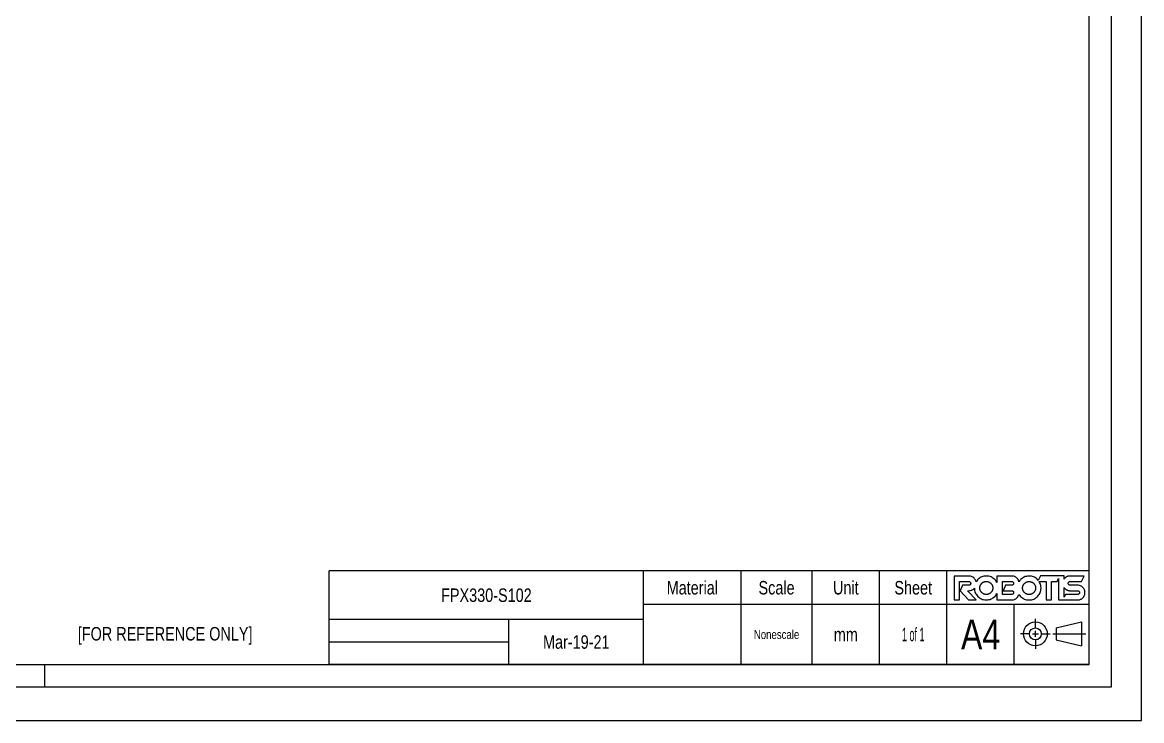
# Model space of a CAD drawing. Header units: millimetres. Extents: x 0 to 297, y 0 to 210.
# Drawn here: x 147.5 to 297, y 0 to 93.3 of the extents above; entities that cross this region are included whole.
import ezdxf

# ---------------------------------------------------------------- set-up
doc = ezdxf.new("R2010")
doc.units = ezdxf.units.MM
doc.header["$LTSCALE"] = 16.335
doc.layers.get('0').update_dxf_attribs({"linetype": 'CONTINUOUS'})
doc.styles.get("Standard").update_dxf_attribs({"font": 'txt', "width": 0.8})
doc.styles.add('TEXTSTYLE_2', font='txt', dxfattribs={"width": 0.5})

msp = doc.modelspace()

# ---------------------------------------------------------------- linework, layer by layer
at = {"color": 7, "linetype": 'Continuous'}
for p, q in [((297, 0), (297, 210)), ((293, 4.5), (293, 203.5)), ((273.93, 19.315), (271.945, 19.315)), ((271.945, 19.315), (271.945, 16.121)), ((272.675, 18.585), (273.93, 18.585)), ((272.675, 16.121), (272.675, 18.585)), ((273.086, 18.081), (272.766, 17.353)), ((273.93, 18.081), (273.086, 18.081)), ((274.052, 19.308), (273.93, 19.315)), ((273.93, 18.585), (273.951, 18.584)), ((273.951, 18.082), (273.93, 18.081)), ((273.951, 18.584), (274.009, 18.573)), ((274.009, 18.093), (273.951, 18.082)), ((274.009, 18.573), (274.036, 18.563)), ((274.036, 18.104), (274.009, 18.093)), ((274.036, 18.563), (274.061, 18.549)), ((274.061, 18.117), (274.036, 18.104)), ((274.167, 19.288), (274.052, 19.308)), ((274.061, 18.549), (274.108, 18.512)), ((274.108, 18.155), (274.061, 18.117)), ((274.108, 18.512), (274.145, 18.465)), ((274.145, 18.202), (274.108, 18.155)), ((274.145, 18.465), (274.159, 18.44)), ((274.159, 18.227), (274.145, 18.202)), ((274.159, 18.44), (274.169, 18.413)), ((274.169, 18.254), (274.159, 18.227)), ((274.276, 19.255), (274.167, 19.288)), ((274.169, 18.413), (274.18, 18.354)), ((274.18, 18.312), (274.169, 18.254)), ((274.18, 18.354), (274.181, 18.333)), ((274.181, 18.333), (274.18, 18.312)), ((274.38, 19.208), (274.276, 19.255)), ((274.479, 19.148), (274.38, 19.208)), ((274.572, 19.075), (274.479, 19.148)), ((274.623, 19.027), (274.572, 19.075)), ((274.687, 18.957), (274.623, 19.027)), ((274.757, 18.863), (274.687, 18.957)), ((274.814, 18.763), (274.757, 18.863)), ((274.858, 18.658), (274.814, 18.763)), ((274.888, 18.547), (274.858, 18.658)), ((274.973, 18.67), (274.888, 18.547)), ((275.072, 18.789), (274.973, 18.67)), ((275.128, 18.847), (275.072, 18.789)), ((275.169, 18.887), (275.128, 18.847)), ((275.287, 18.988), (275.169, 18.887)), ((275.409, 19.075), (275.287, 18.988)), ((275.536, 19.148), (275.409, 19.075)), ((275.41, 17.912), (275.419, 17.951)), ((275.419, 17.951), (275.43, 17.989)), ((275.43, 17.989), (275.443, 18.026)), ((275.443, 18.026), (275.451, 18.045)), ((275.451, 18.045), (275.458, 18.063)), ((275.458, 18.063), (275.475, 18.099)), ((275.475, 18.099), (275.493, 18.134)), ((275.493, 18.134), (275.514, 18.169)), ((275.514, 18.169), (275.536, 18.202)), ((275.668, 19.208), (275.536, 19.148)), ((275.536, 18.202), (275.56, 18.236)), ((275.56, 18.236), (275.586, 18.268)), ((275.586, 18.268), (275.615, 18.3)), ((275.615, 18.3), (275.645, 18.332)), ((275.645, 18.332), (275.661, 18.347)), ((275.661, 18.347), (275.693, 18.376)), ((275.806, 19.254), (275.668, 19.208)), ((275.693, 18.376), (275.726, 18.404)), ((275.726, 18.404), (275.759, 18.429)), ((275.759, 18.429), (275.793, 18.452)), ((275.793, 18.452), (275.828, 18.473)), ((275.949, 19.288), (275.806, 19.254)), ((275.828, 18.473), (275.863, 18.493)), ((275.863, 18.493), (275.899, 18.51)), ((275.899, 18.51), (275.935, 18.526)), ((275.935, 18.526), (275.972, 18.539)), ((276.099, 19.308), (275.949, 19.288)), ((275.972, 18.539), (276.01, 18.551)), ((276.01, 18.551), (276.049, 18.562)), ((276.049, 18.562), (276.089, 18.57)), ((276.089, 18.57), (276.129, 18.577)), ((276.257, 19.315), (276.099, 19.308)), ((276.129, 18.577), (276.171, 18.581)), ((276.171, 18.581), (276.213, 18.584)), ((276.213, 18.584), (276.257, 18.585)), ((276.315, 19.314), (276.257, 19.315)), ((276.257, 18.585), (276.282, 18.585)), ((276.282, 18.585), (276.325, 18.583)), ((276.469, 19.302), (276.315, 19.314)), ((276.325, 18.583), (276.367, 18.579)), ((276.367, 18.579), (276.409, 18.573)), ((276.409, 18.573), (276.449, 18.566)), ((276.449, 18.566), (276.488, 18.556)), ((276.617, 19.277), (276.469, 19.302)), ((276.488, 18.556), (276.527, 18.545)), ((276.527, 18.545), (276.564, 18.532)), ((276.564, 18.532), (276.601, 18.517)), ((276.601, 18.517), (276.637, 18.501)), ((276.758, 19.239), (276.617, 19.277)), ((276.637, 18.501), (276.672, 18.483)), ((276.672, 18.483), (276.707, 18.462)), ((276.707, 18.462), (276.741, 18.44)), ((276.741, 18.44), (276.774, 18.416)), ((276.894, 19.188), (276.758, 19.239)), ((276.774, 18.416), (276.807, 18.39)), ((276.807, 18.39), (276.839, 18.362)), ((276.839, 18.362), (276.871, 18.332)), ((276.871, 18.332), (276.901, 18.3)), ((277.024, 19.123), (276.894, 19.188)), ((276.901, 18.3), (276.929, 18.268)), ((276.929, 18.268), (276.955, 18.235)), ((276.955, 18.235), (276.979, 18.202)), ((276.979, 18.202), (277.001, 18.168)), ((277.001, 18.168), (277.021, 18.134)), ((277.021, 18.134), (277.04, 18.098)), ((277.149, 19.045), (277.024, 19.123)), ((277.04, 18.098), (277.056, 18.062)), ((277.056, 18.062), (277.071, 18.025)), ((277.071, 18.025), (277.084, 17.988)), ((277.084, 17.988), (277.095, 17.949)), ((277.095, 17.949), (277.105, 17.91)), ((277.27, 18.954), (277.149, 19.045)), ((277.386, 18.847), (277.27, 18.954)), ((277.405, 18.827), (277.386, 18.847)), ((277.509, 18.711), (277.405, 18.827)), ((277.598, 18.589), (277.509, 18.711)), ((277.674, 18.462), (277.598, 18.589)), ((279.659, 19.315), (277.674, 19.315)), ((277.674, 19.315), (277.674, 18.462)), ((278.404, 18.585), (279.659, 18.585)), ((278.404, 16.851), (278.404, 18.585)), ((278.815, 18.081), (278.495, 17.352)), ((279.659, 18.081), (278.815, 18.081)), ((279.781, 19.308), (279.659, 19.315)), ((279.659, 18.585), (279.665, 18.585)), ((279.665, 18.081), (279.659, 18.081)), ((279.665, 18.585), (279.687, 18.584)), ((279.687, 18.083), (279.665, 18.081)), ((279.687, 18.584), (279.709, 18.581)), ((279.709, 18.086), (279.687, 18.083)), ((279.709, 18.581), (279.729, 18.576)), ((279.729, 18.091), (279.709, 18.086)), ((279.729, 18.576), (279.749, 18.57)), ((279.749, 18.097), (279.729, 18.091)), ((279.749, 18.57), (279.759, 18.566)), ((279.759, 18.101), (279.749, 18.097)), ((279.759, 18.566), (279.768, 18.562)), ((279.768, 18.105), (279.759, 18.101)), ((279.768, 18.562), (279.786, 18.552)), ((279.786, 18.115), (279.768, 18.105)), ((279.896, 19.288), (279.781, 19.308)), ((279.786, 18.552), (279.804, 18.54)), ((279.804, 18.126), (279.786, 18.115)), ((279.804, 18.54), (279.821, 18.527)), ((279.821, 18.14), (279.804, 18.126)), ((279.821, 18.527), (279.837, 18.512)), ((279.837, 18.155), (279.821, 18.14)), ((279.837, 18.512), (279.852, 18.495)), ((279.852, 18.171), (279.837, 18.155)), ((279.852, 18.495), (279.866, 18.478)), ((279.866, 18.188), (279.852, 18.171)), ((279.866, 18.478), (279.877, 18.461)), ((279.877, 18.206), (279.866, 18.188)), ((279.877, 18.461), (279.887, 18.442)), ((279.887, 18.224), (279.877, 18.206)), ((279.887, 18.442), (279.891, 18.433)), ((279.891, 18.234), (279.887, 18.224)), ((279.891, 18.433), (279.895, 18.423)), ((279.895, 18.243), (279.891, 18.234)), ((279.895, 18.423), (279.901, 18.403)), ((279.901, 18.263), (279.895, 18.243)), ((280.006, 19.255), (279.896, 19.288)), ((279.901, 18.403), (279.906, 18.383)), ((279.906, 18.284), (279.901, 18.263)), ((279.906, 18.383), (279.909, 18.361)), ((279.909, 18.306), (279.906, 18.284)), ((279.909, 18.361), (279.91, 18.338)), ((279.91, 18.328), (279.909, 18.306)), ((279.91, 18.338), (279.91, 18.333)), ((279.91, 18.333), (279.91, 18.328)), ((280.058, 19.233), (280.006, 19.255)), ((280.109, 19.208), (280.058, 19.233)), ((280.208, 19.149), (280.109, 19.208)), ((280.302, 19.075), (280.208, 19.149)), ((280.352, 19.027), (280.302, 19.075)), ((280.41, 18.965), (280.352, 19.027)), ((280.481, 18.871), (280.41, 18.965)), ((280.539, 18.772), (280.481, 18.871)), ((280.584, 18.667), (280.539, 18.772)), ((280.615, 18.556), (280.584, 18.667)), ((280.703, 18.68), (280.615, 18.556)), ((280.804, 18.798), (280.703, 18.68)), ((280.842, 18.838), (280.804, 18.798)), ((280.959, 18.944), (280.842, 18.838)), ((281.079, 19.036), (280.959, 18.944)), ((281.204, 19.114), (281.079, 19.036)), ((281.124, 17.902), (281.134, 17.941)), ((281.134, 17.941), (281.145, 17.979)), ((281.145, 17.979), (281.158, 18.017)), ((281.158, 18.017), (281.173, 18.054)), ((281.173, 18.054), (281.19, 18.089)), ((281.19, 18.089), (281.208, 18.125)), ((281.334, 19.178), (281.204, 19.114)), ((281.208, 18.125), (281.229, 18.159)), ((281.229, 18.159), (281.251, 18.193)), ((281.251, 18.193), (281.275, 18.226)), ((281.275, 18.226), (281.301, 18.259)), ((281.301, 18.259), (281.33, 18.291)), ((281.33, 18.291), (281.36, 18.322)), ((281.47, 19.229), (281.334, 19.178)), ((281.36, 18.322), (281.375, 18.337)), ((281.375, 18.337), (281.408, 18.367)), ((281.408, 18.367), (281.441, 18.394)), ((281.441, 18.394), (281.474, 18.419)), ((281.611, 19.267), (281.47, 19.229)), ((281.474, 18.419), (281.508, 18.442)), ((281.508, 18.442), (281.542, 18.464)), ((281.542, 18.464), (281.578, 18.483)), ((281.578, 18.483), (281.613, 18.5)), ((281.759, 19.293), (281.611, 19.267)), ((281.613, 18.5), (281.65, 18.516)), ((281.65, 18.516), (281.687, 18.53)), ((281.687, 18.53), (281.725, 18.542)), ((281.725, 18.542), (281.764, 18.552)), ((281.914, 19.304), (281.759, 19.293)), ((281.764, 18.552), (281.804, 18.561)), ((281.804, 18.561), (281.844, 18.567)), ((281.844, 18.567), (281.886, 18.572)), ((281.886, 18.572), (281.928, 18.575)), ((281.972, 19.305), (281.914, 19.304)), ((281.928, 18.575), (281.972, 18.576)), ((282.129, 19.298), (281.972, 19.305)), ((281.972, 18.576), (281.996, 18.575)), ((281.996, 18.575), (282.04, 18.573)), ((282.04, 18.573), (282.082, 18.569)), ((282.082, 18.569), (282.123, 18.564)), ((282.123, 18.564), (282.164, 18.556)), ((282.279, 19.278), (282.129, 19.298)), ((282.164, 18.556), (282.203, 18.547)), ((282.203, 18.547), (282.242, 18.536)), ((282.242, 18.536), (282.279, 18.523)), ((282.423, 19.245), (282.279, 19.278)), ((282.279, 18.523), (282.316, 18.508)), ((282.316, 18.508), (282.352, 18.491)), ((282.352, 18.491), (282.387, 18.473)), ((282.387, 18.473), (282.422, 18.453)), ((282.422, 18.453), (282.456, 18.431)), ((282.56, 19.198), (282.423, 19.245)), ((282.456, 18.431), (282.489, 18.407)), ((282.489, 18.407), (282.522, 18.381)), ((282.522, 18.381), (282.554, 18.353)), ((282.554, 18.353), (282.586, 18.322)), ((282.693, 19.138), (282.56, 19.198)), ((282.586, 18.322), (282.616, 18.291)), ((282.616, 18.291), (282.644, 18.259)), ((282.644, 18.259), (282.67, 18.226)), ((282.67, 18.226), (282.694, 18.193)), ((282.819, 19.066), (282.693, 19.138)), ((282.694, 18.193), (282.716, 18.159)), ((282.716, 18.159), (282.736, 18.124)), ((282.736, 18.124), (282.755, 18.088)), ((282.755, 18.088), (282.771, 18.052)), ((282.771, 18.052), (282.786, 18.016)), ((282.786, 18.016), (282.799, 17.978)), ((282.799, 17.978), (282.81, 17.939)), ((282.81, 17.939), (282.819, 17.9)), ((282.942, 18.979), (282.819, 19.066)), ((283.059, 18.878), (282.942, 18.979)), ((283.101, 18.838), (283.059, 18.878)), ((283.2, 18.729), (283.101, 18.838)), ((283.494, 19.316), (283.2, 18.729)), ((283.308, 18.587), (284.25, 18.587)), ((283.385, 18.461), (283.308, 18.587)), ((283.448, 18.33), (283.385, 18.461)), ((283.497, 18.194), (283.448, 18.33)), ((285.921, 19.316), (283.494, 19.316)), ((283.534, 18.052), (283.497, 18.194)), ((283.558, 17.904), (283.534, 18.052)), ((284.25, 18.587), (284.25, 16.123)), ((284.981, 18.587), (285.732, 18.587)), ((284.981, 16.123), (284.981, 18.587)), ((285.732, 18.587), (285.921, 18.965)), ((286.65, 19.317), (285.921, 19.317)), ((285.921, 19.317), (285.921, 19.316)), ((285.921, 18.965), (285.921, 16.124)), ((286.65, 18.901), (286.65, 19.317)), ((286.683, 18.944), (286.65, 18.901)), ((286.758, 19.028), (286.683, 18.944)), ((286.849, 19.11), (286.758, 19.028)), ((286.945, 19.177), (286.849, 19.11)), ((287.046, 19.231), (286.945, 19.177)), ((287.098, 19.253), (287.046, 19.231)), ((287.152, 19.271), (287.098, 19.253)), ((287.264, 19.299), (287.152, 19.271)), ((287.201, 18.355), (287.212, 18.413)), ((287.201, 18.335), (287.201, 18.355)), ((287.201, 18.314), (287.201, 18.335)), ((287.212, 18.256), (287.201, 18.314)), ((287.212, 18.413), (287.223, 18.44)), ((287.223, 18.229), (287.212, 18.256)), ((287.223, 18.44), (287.236, 18.466)), ((287.236, 18.203), (287.223, 18.229)), ((287.236, 18.466), (287.274, 18.513)), ((287.274, 18.157), (287.236, 18.203)), ((287.382, 19.313), (287.264, 19.299)), ((287.274, 18.513), (287.32, 18.55)), ((287.32, 18.119), (287.274, 18.157)), ((287.32, 18.55), (287.346, 18.563)), ((287.346, 18.106), (287.32, 18.119)), ((287.346, 18.563), (287.373, 18.574)), ((287.373, 18.095), (287.346, 18.106)), ((287.373, 18.574), (287.431, 18.585)), ((287.431, 18.084), (287.373, 18.095)), ((287.452, 19.315), (287.382, 19.313)), ((287.431, 18.585), (287.452, 18.585)), ((287.452, 18.084), (287.431, 18.084)), ((289.322, 19.315), (287.452, 19.315)), ((287.452, 18.585), (288.957, 18.585)), ((288.455, 18.084), (287.452, 18.084)), ((288.578, 18.077), (288.455, 18.084)), ((288.693, 18.057), (288.578, 18.077)), ((288.802, 18.023), (288.693, 18.057)), ((288.855, 18.002), (288.802, 18.023)), ((288.906, 17.977), (288.855, 18.002)), ((289.005, 17.917), (288.906, 17.977)), ((288.957, 18.585), (289.322, 19.315)), ((272.766, 17.353), (273.898, 16.121)), ((273.767, 17.353), (273.931, 17.352)), ((274.911, 16.121), (273.767, 17.353)), ((273.931, 17.352), (274.053, 17.359)), ((274.053, 17.359), (274.168, 17.379)), ((274.168, 17.379), (274.277, 17.412)), ((274.277, 17.412), (274.33, 17.434)), ((274.33, 17.434), (274.381, 17.459)), ((274.381, 17.459), (274.479, 17.518)), ((274.479, 17.518), (274.573, 17.592)), ((274.573, 17.592), (274.623, 17.64)), ((274.623, 17.64), (274.661, 17.681)), ((274.661, 17.681), (274.661, 17.661)), ((274.661, 17.661), (274.673, 17.505)), ((274.673, 17.505), (274.698, 17.358)), ((274.698, 17.358), (274.736, 17.216)), ((274.736, 17.216), (274.788, 17.081)), ((274.788, 17.081), (274.852, 16.95)), ((274.852, 16.95), (274.93, 16.825)), ((274.93, 16.825), (275.021, 16.705)), ((275.021, 16.705), (275.128, 16.589)), ((275.128, 16.589), (275.244, 16.482)), ((275.244, 16.482), (275.364, 16.39)), ((275.39, 17.745), (275.392, 17.788)), ((275.39, 17.718), (275.39, 17.745)), ((275.39, 17.691), (275.39, 17.718)), ((275.392, 17.647), (275.39, 17.691)), ((275.392, 17.788), (275.396, 17.83)), ((275.396, 17.605), (275.392, 17.647)), ((275.396, 17.83), (275.402, 17.871)), ((275.402, 17.564), (275.396, 17.605)), ((275.402, 17.871), (275.41, 17.912)), ((275.41, 17.524), (275.402, 17.564)), ((275.419, 17.485), (275.41, 17.524)), ((275.43, 17.447), (275.419, 17.485)), ((275.443, 17.409), (275.43, 17.447)), ((275.451, 17.391), (275.443, 17.409)), ((275.458, 17.373), (275.451, 17.391)), ((275.475, 17.337), (275.458, 17.373)), ((275.493, 17.302), (275.475, 17.337)), ((275.514, 17.267), (275.493, 17.302)), ((275.536, 17.233), (275.514, 17.267)), ((275.56, 17.2), (275.536, 17.233)), ((275.586, 17.168), (275.56, 17.2)), ((275.615, 17.136), (275.586, 17.168)), ((275.645, 17.104), (275.615, 17.136)), ((275.661, 17.089), (275.645, 17.104)), ((275.693, 17.06), (275.661, 17.089)), ((275.726, 17.032), (275.693, 17.06)), ((275.759, 17.007), (275.726, 17.032)), ((275.793, 16.984), (275.759, 17.007)), ((275.828, 16.963), (275.793, 16.984)), ((275.863, 16.943), (275.828, 16.963)), ((275.899, 16.926), (275.863, 16.943)), ((275.935, 16.91), (275.899, 16.926)), ((275.972, 16.896), (275.935, 16.91)), ((276.01, 16.884), (275.972, 16.896)), ((276.049, 16.874), (276.01, 16.884)), ((276.089, 16.866), (276.049, 16.874)), ((276.129, 16.859), (276.089, 16.866)), ((276.171, 16.855), (276.129, 16.859)), ((276.213, 16.852), (276.171, 16.855)), ((276.257, 16.851), (276.213, 16.852)), ((276.282, 16.851), (276.257, 16.851)), ((276.325, 16.853), (276.282, 16.851)), ((276.367, 16.857), (276.325, 16.853)), ((276.409, 16.863), (276.367, 16.857)), ((276.449, 16.87), (276.409, 16.863)), ((276.488, 16.88), (276.449, 16.87)), ((276.527, 16.891), (276.488, 16.88)), ((276.564, 16.904), (276.527, 16.891)), ((276.601, 16.918), (276.564, 16.904)), ((276.637, 16.935), (276.601, 16.918)), ((276.672, 16.953), (276.637, 16.935)), ((276.707, 16.974), (276.672, 16.953)), ((276.741, 16.996), (276.707, 16.974)), ((276.774, 17.02), (276.741, 16.996)), ((276.807, 17.046), (276.774, 17.02)), ((276.839, 17.074), (276.807, 17.046)), ((276.871, 17.104), (276.839, 17.074)), ((276.901, 17.136), (276.871, 17.104)), ((276.929, 17.168), (276.901, 17.136)), ((276.955, 17.2), (276.929, 17.168)), ((276.979, 17.234), (276.955, 17.2)), ((277.001, 17.268), (276.979, 17.234)), ((277.021, 17.302), (277.001, 17.268)), ((277.04, 17.338), (277.021, 17.302)), ((277.056, 17.374), (277.04, 17.338)), ((277.071, 17.41), (277.056, 17.374)), ((277.084, 17.448), (277.071, 17.41)), ((277.095, 17.486), (277.084, 17.448)), ((277.104, 17.526), (277.095, 17.486)), ((277.112, 17.566), (277.104, 17.526)), ((277.105, 17.91), (277.112, 17.87)), ((277.112, 17.87), (277.118, 17.828)), ((277.118, 17.607), (277.112, 17.566)), ((277.118, 17.828), (277.122, 17.786)), ((277.122, 17.65), (277.118, 17.607)), ((277.122, 17.786), (277.124, 17.743)), ((277.124, 17.693), (277.122, 17.65)), ((277.124, 17.743), (277.124, 17.718)), ((277.124, 17.718), (277.124, 17.693)), ((277.149, 16.39), (277.27, 16.482)), ((277.27, 16.482), (277.386, 16.589)), ((277.386, 16.589), (277.405, 16.608)), ((277.405, 16.608), (277.509, 16.725)), ((277.509, 16.725), (277.598, 16.847)), ((277.598, 16.847), (277.674, 16.974)), ((277.674, 16.974), (277.674, 16.121)), ((279.659, 16.851), (278.404, 16.851)), ((278.495, 17.352), (279.659, 17.352)), ((279.659, 17.352), (279.664, 17.352)), ((279.664, 16.851), (279.659, 16.851)), ((279.664, 17.352), (279.687, 17.351)), ((279.687, 16.852), (279.664, 16.851)), ((279.687, 17.351), (279.708, 17.348)), ((279.708, 16.855), (279.687, 16.852)), ((279.708, 17.348), (279.729, 17.343)), ((279.729, 16.86), (279.708, 16.855)), ((279.729, 17.343), (279.749, 17.337)), ((279.749, 16.866), (279.729, 16.86)), ((279.749, 17.337), (279.758, 17.333)), ((279.758, 16.87), (279.749, 16.866)), ((279.758, 17.333), (279.768, 17.329)), ((279.768, 16.874), (279.758, 16.87)), ((279.768, 17.329), (279.786, 17.319)), ((279.786, 16.884), (279.768, 16.874)), ((279.786, 17.319), (279.804, 17.308)), ((279.804, 16.895), (279.786, 16.884)), ((279.804, 17.308), (279.821, 17.294)), ((279.821, 16.908), (279.804, 16.895)), ((279.821, 17.294), (279.837, 17.279)), ((279.837, 16.924), (279.821, 16.908)), ((279.837, 17.279), (279.852, 17.263)), ((279.852, 16.94), (279.837, 16.924)), ((279.852, 17.263), (279.866, 17.246)), ((279.866, 16.957), (279.852, 16.94)), ((279.866, 17.246), (279.877, 17.228)), ((279.877, 16.975), (279.866, 16.957)), ((279.877, 17.228), (279.887, 17.21)), ((279.887, 16.993), (279.877, 16.975)), ((279.887, 17.21), (279.891, 17.2)), ((279.891, 17.002), (279.887, 16.993)), ((279.891, 17.2), (279.895, 17.191)), ((279.895, 17.012), (279.891, 17.002)), ((279.895, 17.191), (279.901, 17.171)), ((279.901, 17.032), (279.895, 17.012)), ((279.901, 17.171), (279.906, 17.15)), ((279.906, 17.052), (279.901, 17.032)), ((279.906, 17.15), (279.909, 17.129)), ((279.909, 17.074), (279.906, 17.052)), ((279.909, 17.129), (279.91, 17.106)), ((279.91, 17.096), (279.909, 17.074)), ((279.91, 17.106), (279.91, 17.101)), ((279.91, 17.101), (279.91, 17.096)), ((280.352, 16.409), (280.4, 16.459)), ((280.4, 16.459), (280.473, 16.553)), ((280.473, 16.553), (280.532, 16.652)), ((280.532, 16.652), (280.579, 16.756)), ((280.579, 16.756), (280.612, 16.866)), ((280.612, 16.866), (280.654, 16.803)), ((280.654, 16.803), (280.699, 16.742)), ((280.699, 16.742), (280.8, 16.624)), ((280.8, 16.624), (280.842, 16.579)), ((280.842, 16.579), (280.959, 16.473)), ((280.959, 16.473), (281.079, 16.381)), ((281.104, 17.709), (281.105, 17.736)), ((281.105, 17.681), (281.104, 17.709)), ((281.105, 17.736), (281.107, 17.779)), ((281.107, 17.638), (281.105, 17.681)), ((281.107, 17.779), (281.111, 17.821)), ((281.111, 17.596), (281.107, 17.638)), ((281.111, 17.821), (281.117, 17.862)), ((281.117, 17.555), (281.111, 17.596)), ((281.117, 17.862), (281.124, 17.902)), ((281.124, 17.515), (281.117, 17.555)), ((281.134, 17.476), (281.124, 17.515)), ((281.145, 17.437), (281.134, 17.476)), ((281.158, 17.4), (281.145, 17.437)), ((281.173, 17.363), (281.158, 17.4)), ((281.19, 17.327), (281.173, 17.363)), ((281.208, 17.292), (281.19, 17.327)), ((281.229, 17.258), (281.208, 17.292)), ((281.251, 17.224), (281.229, 17.258)), ((281.275, 17.191), (281.251, 17.224)), ((281.301, 17.158), (281.275, 17.191)), ((281.33, 17.126), (281.301, 17.158)), ((281.36, 17.095), (281.33, 17.126)), ((281.376, 17.079), (281.36, 17.095)), ((281.408, 17.05), (281.376, 17.079)), ((281.441, 17.023), (281.408, 17.05)), ((281.474, 16.998), (281.441, 17.023)), ((281.508, 16.974), (281.474, 16.998)), ((281.542, 16.953), (281.508, 16.974)), ((281.578, 16.934), (281.542, 16.953)), ((281.613, 16.916), (281.578, 16.934)), ((281.65, 16.901), (281.613, 16.916)), ((281.687, 16.887), (281.65, 16.901)), ((281.725, 16.875), (281.687, 16.887)), ((281.764, 16.865), (281.725, 16.875)), ((281.804, 16.856), (281.764, 16.865)), ((281.844, 16.85), (281.804, 16.856)), ((281.886, 16.845), (281.844, 16.85)), ((281.928, 16.842), (281.886, 16.845)), ((281.972, 16.841), (281.928, 16.842)), ((281.997, 16.841), (281.972, 16.841)), ((282.04, 16.844), (281.997, 16.841)), ((282.082, 16.847), (282.04, 16.844)), ((282.124, 16.853), (282.082, 16.847)), ((282.164, 16.861), (282.124, 16.853)), ((282.203, 16.87), (282.164, 16.861)), ((282.242, 16.881), (282.203, 16.87)), ((282.279, 16.894), (282.242, 16.881)), ((282.316, 16.909), (282.279, 16.894)), ((282.352, 16.925), (282.316, 16.909)), ((282.387, 16.944), (282.352, 16.925)), ((282.422, 16.964), (282.387, 16.944)), ((282.456, 16.986), (282.422, 16.964)), ((282.489, 17.01), (282.456, 16.986)), ((282.522, 17.036), (282.489, 17.01)), ((282.554, 17.064), (282.522, 17.036)), ((282.586, 17.095), (282.554, 17.064)), ((282.616, 17.126), (282.586, 17.095)), ((282.644, 17.158), (282.616, 17.126)), ((282.67, 17.191), (282.644, 17.158)), ((282.694, 17.224), (282.67, 17.191)), ((282.716, 17.258), (282.694, 17.224)), ((282.736, 17.293), (282.716, 17.258)), ((282.755, 17.328), (282.736, 17.293)), ((282.771, 17.364), (282.755, 17.328)), ((282.786, 17.401), (282.771, 17.364)), ((282.799, 17.439), (282.786, 17.401)), ((282.81, 17.477), (282.799, 17.439)), ((282.819, 17.517), (282.81, 17.477)), ((282.819, 17.9), (282.827, 17.86)), ((282.827, 17.557), (282.819, 17.517)), ((282.827, 17.86), (282.833, 17.819)), ((282.833, 17.598), (282.827, 17.557)), ((282.833, 17.819), (282.837, 17.776)), ((282.837, 17.64), (282.833, 17.598)), ((282.837, 17.776), (282.839, 17.733)), ((282.839, 17.684), (282.837, 17.64)), ((282.839, 17.733), (282.839, 17.709)), ((282.839, 17.709), (282.839, 17.684)), ((282.864, 16.381), (282.984, 16.473)), ((282.984, 16.473), (283.101, 16.579)), ((283.101, 16.579), (283.141, 16.621)), ((283.141, 16.621), (283.242, 16.738)), ((283.242, 16.738), (283.329, 16.861)), ((283.329, 16.861), (283.401, 16.987)), ((283.401, 16.987), (283.461, 17.12)), ((283.461, 17.12), (283.508, 17.257)), ((283.508, 17.257), (283.541, 17.401)), ((283.541, 17.401), (283.561, 17.551)), ((283.568, 17.748), (283.558, 17.904)), ((283.561, 17.551), (283.568, 17.709)), ((283.568, 17.709), (283.568, 17.748)), ((286.65, 17.768), (286.673, 17.739)), ((286.65, 16.483), (286.65, 17.768)), ((286.834, 16.852), (286.65, 16.483)), ((286.673, 17.739), (286.701, 17.703)), ((286.701, 17.703), (286.729, 17.671)), ((286.729, 17.671), (286.758, 17.641)), ((286.758, 17.641), (286.792, 17.609)), ((286.792, 17.609), (286.826, 17.579)), ((286.826, 17.579), (286.86, 17.551)), ((288.455, 16.852), (286.834, 16.852)), ((286.834, 16.852), (286.834, 16.852)), ((286.86, 17.551), (286.896, 17.525)), ((286.896, 17.525), (286.932, 17.501)), ((286.932, 17.501), (286.968, 17.478)), ((286.968, 17.478), (287.005, 17.458)), ((287.005, 17.458), (287.043, 17.44)), ((287.043, 17.44), (287.082, 17.423)), ((287.082, 17.423), (287.121, 17.408)), ((287.121, 17.408), (287.161, 17.395)), ((287.161, 17.395), (287.202, 17.384)), ((287.202, 17.384), (287.244, 17.374)), ((287.244, 17.374), (287.287, 17.366)), ((287.287, 17.366), (287.33, 17.36)), ((287.33, 17.36), (287.375, 17.356)), ((287.375, 17.356), (287.421, 17.354)), ((287.421, 17.354), (287.452, 17.354)), ((287.452, 17.354), (288.455, 17.354)), ((288.455, 17.354), (288.478, 17.353)), ((288.478, 16.853), (288.455, 16.852)), ((288.478, 17.353), (288.5, 17.35)), ((288.5, 16.855), (288.478, 16.853)), ((288.5, 17.35), (288.521, 17.346)), ((288.521, 16.86), (288.5, 16.855)), ((288.521, 17.346), (288.542, 17.339)), ((288.542, 16.866), (288.521, 16.86)), ((288.542, 17.339), (288.561, 17.331)), ((288.562, 16.874), (288.542, 16.866)), ((288.561, 17.331), (288.58, 17.322)), ((288.58, 16.884), (288.562, 16.874)), ((288.58, 17.322), (288.599, 17.31)), ((288.599, 16.896), (288.58, 16.884)), ((288.599, 17.31), (288.616, 17.296)), ((288.616, 16.909), (288.599, 16.896)), ((288.616, 17.296), (288.633, 17.281)), ((288.633, 16.925), (288.616, 16.909)), ((288.633, 17.281), (288.649, 17.264)), ((288.649, 16.942), (288.633, 16.925)), ((288.649, 17.264), (288.662, 17.246)), ((288.662, 16.959), (288.649, 16.942)), ((288.662, 17.246), (288.674, 17.228)), ((288.674, 16.977), (288.662, 16.959)), ((288.674, 17.228), (288.684, 17.209)), ((288.684, 16.996), (288.674, 16.977)), ((288.684, 17.209), (288.692, 17.189)), ((288.692, 17.016), (288.684, 16.996)), ((288.692, 17.189), (288.698, 17.169)), ((288.698, 17.036), (288.692, 17.016)), ((288.698, 17.169), (288.702, 17.147)), ((288.702, 17.058), (288.698, 17.036)), ((288.702, 17.147), (288.705, 17.125)), ((288.705, 17.08), (288.702, 17.058)), ((288.705, 17.125), (288.706, 17.103)), ((288.706, 17.103), (288.705, 17.08)), ((289.098, 17.844), (289.005, 17.917)), ((289.149, 17.796), (289.098, 17.844)), ((289.196, 17.746), (289.149, 17.796)), ((289.149, 16.409), (289.196, 16.46)), ((289.27, 17.652), (289.196, 17.746)), ((289.196, 16.46), (289.27, 16.554)), ((289.329, 17.553), (289.27, 17.652)), ((289.27, 16.554), (289.329, 16.652)), ((289.376, 17.45), (289.329, 17.553)), ((289.329, 16.652), (289.376, 16.756)), ((289.409, 17.34), (289.376, 17.45)), ((289.376, 16.756), (289.409, 16.865)), ((289.429, 17.225), (289.409, 17.34)), ((289.409, 16.865), (289.429, 16.98)), ((289.436, 17.103), (289.429, 17.225)), ((289.429, 16.98), (289.436, 17.103)), ((271.945, 16.121), (272.675, 16.121)), ((273.898, 16.121), (274.911, 16.121)), ((275.364, 16.39), (275.49, 16.313)), ((275.49, 16.313), (275.62, 16.248)), ((275.62, 16.248), (275.755, 16.197)), ((275.755, 16.197), (275.896, 16.159)), ((275.896, 16.159), (276.044, 16.134)), ((276.044, 16.134), (276.199, 16.122)), ((276.199, 16.122), (276.257, 16.121)), ((276.257, 16.121), (276.315, 16.122)), ((276.315, 16.122), (276.469, 16.134)), ((276.469, 16.134), (276.617, 16.159)), ((276.617, 16.159), (276.758, 16.197)), ((276.758, 16.197), (276.894, 16.248)), ((276.894, 16.248), (277.024, 16.313)), ((277.024, 16.313), (277.149, 16.39)), ((277.674, 16.121), (279.659, 16.121)), ((279.659, 16.121), (279.781, 16.128)), ((279.781, 16.128), (279.897, 16.148)), ((279.897, 16.148), (280.006, 16.181)), ((280.006, 16.181), (280.058, 16.203)), ((280.058, 16.203), (280.109, 16.228)), ((280.109, 16.228), (280.208, 16.287)), ((280.208, 16.287), (280.302, 16.361)), ((280.302, 16.361), (280.352, 16.409)), ((281.079, 16.381), (281.204, 16.303)), ((281.204, 16.303), (281.334, 16.239)), ((281.334, 16.239), (281.47, 16.188)), ((281.47, 16.188), (281.611, 16.15)), ((281.611, 16.15), (281.759, 16.124)), ((281.759, 16.124), (281.914, 16.113)), ((281.914, 16.113), (281.972, 16.112)), ((281.972, 16.112), (282.029, 16.113)), ((282.029, 16.113), (282.184, 16.124)), ((282.184, 16.124), (282.332, 16.15)), ((282.332, 16.15), (282.473, 16.188)), ((282.473, 16.188), (282.609, 16.239)), ((282.609, 16.239), (282.739, 16.303)), ((282.739, 16.303), (282.864, 16.381)), ((284.25, 16.123), (284.981, 16.123)), ((285.921, 16.124), (286.472, 16.124)), ((286.472, 16.124), (286.471, 16.123)), ((286.471, 16.123), (286.667, 16.123)), ((286.667, 16.123), (286.67, 16.122)), ((286.67, 16.122), (286.667, 16.122)), ((286.667, 16.122), (288.455, 16.122)), ((288.455, 16.122), (288.578, 16.129)), ((288.578, 16.129), (288.693, 16.149)), ((288.693, 16.149), (288.802, 16.182)), ((288.802, 16.182), (288.855, 16.204)), ((288.855, 16.204), (288.906, 16.229)), ((288.906, 16.229), (289.004, 16.288)), ((289.004, 16.288), (289.098, 16.362)), ((289.098, 16.362), (289.149, 16.409)), ((282.812, 12.382), (282.812, 13.573)), ((282.812, 11.191), (282.812, 11.985)), ((285.574, 12.382), (288.977, 13.176)), ((285.574, 12.382), (285.574, 10.794)), ((288.977, 13.176), (288.977, 9.999)), ((282.018, 11.588), (280.827, 11.588)), ((282.415, 11.588), (283.209, 11.588)), ((282.812, 10.794), (282.812, 9.602)), ((283.606, 11.588), (284.797, 11.588)), ((285.165, 11.588), (289.565, 11.588)), ((285.574, 10.794), (288.977, 9.999)), ((150.5, 7.5), (150.5, 4.5)), ((8, 4.5), (293, 4.5)), ((0, 0), (297, 0))]:
    msp.add_line(p, q, dxfattribs=at)
at = {"color": 1, "linetype": 'Continuous'}
for p, q in [((290, 7.5), (290, 200.5)), ((16, 7.5), (290, 7.5))]:
    msp.add_line(p, q, dxfattribs=at)
at = {"color": 2, "linetype": 'Continuous'}
for p, q in [((290, 20), (188.5, 20)), ((188.5, 7.5), (188.5, 20)), ((230.5, 7.5), (230.5, 20)), ((243.5, 7.5), (243.5, 20)), ((253, 7.5), (253, 20)), ((262, 7.5), (262, 20)), ((271, 7.5), (271, 20)), ((290, 7.5), (290, 20)), ((290, 15.5), (230.5, 15.5)), ((280, 7.5), (280, 15.5)), ((230.5, 13.5), (188.5, 13.5)), ((212.5, 7.5), (212.5, 13.5)), ((212.5, 10.5), (188.5, 10.5)), ((290, 7.5), (188.5, 7.5))]:
    msp.add_line(p, q, dxfattribs=at)
at = {"color": 7, "linetype": 'Continuous'}
for radius in [1.588, 0.794]:
    msp.add_circle((282.812, 11.588), radius, dxfattribs=at)

# ---------------------------------------------------------------- texts
at = {"color": 7, "linetype": 'Continuous', "line_spacing_factor": 0.9}
for s, insert, char_height, width, attachment_point in [('Material', (237, 18.65), 1.8, 11.52, 2), ('Scale', (248.25, 18.65), 1.8, 7.2, 2), ('Unit', (257.5, 18.65), 1.8, 5.76, 2), ('Sheet', (266.5, 18.65), 1.8, 7.2, 2), ('FPX330-S102 ', (209.5, 17.65), 1.8, 17.28, 2), ('A4', (275.5, 13.5), 4, 6.4, 2), ('[FOR REFERENCE ONLY]', (154.932, 12.5), 1.8, 28.8, 1), ('Nonescale', (248.25, 12.1), 1.2, 8.64, 2), ('mm', (257.5, 12.4), 1.8, 2.88, 2), ('Mar-19-21', (221.5, 11.4), 1.8, 12.96, 2)]:
    msp.add_mtext(s, dxfattribs=dict(at, insert=insert, char_height=char_height, width=width, attachment_point=attachment_point))
at = {"color": 7, "linetype": 'Continuous', "insert": (266.5, 12.4), "char_height": 1.8, "width": 5.4, "attachment_point": 2, "line_spacing_factor": 0.9, "style": 'TEXTSTYLE_2'}
msp.add_mtext('1 of 1', dxfattribs=at)

doc.saveas('drawing.dxf')
